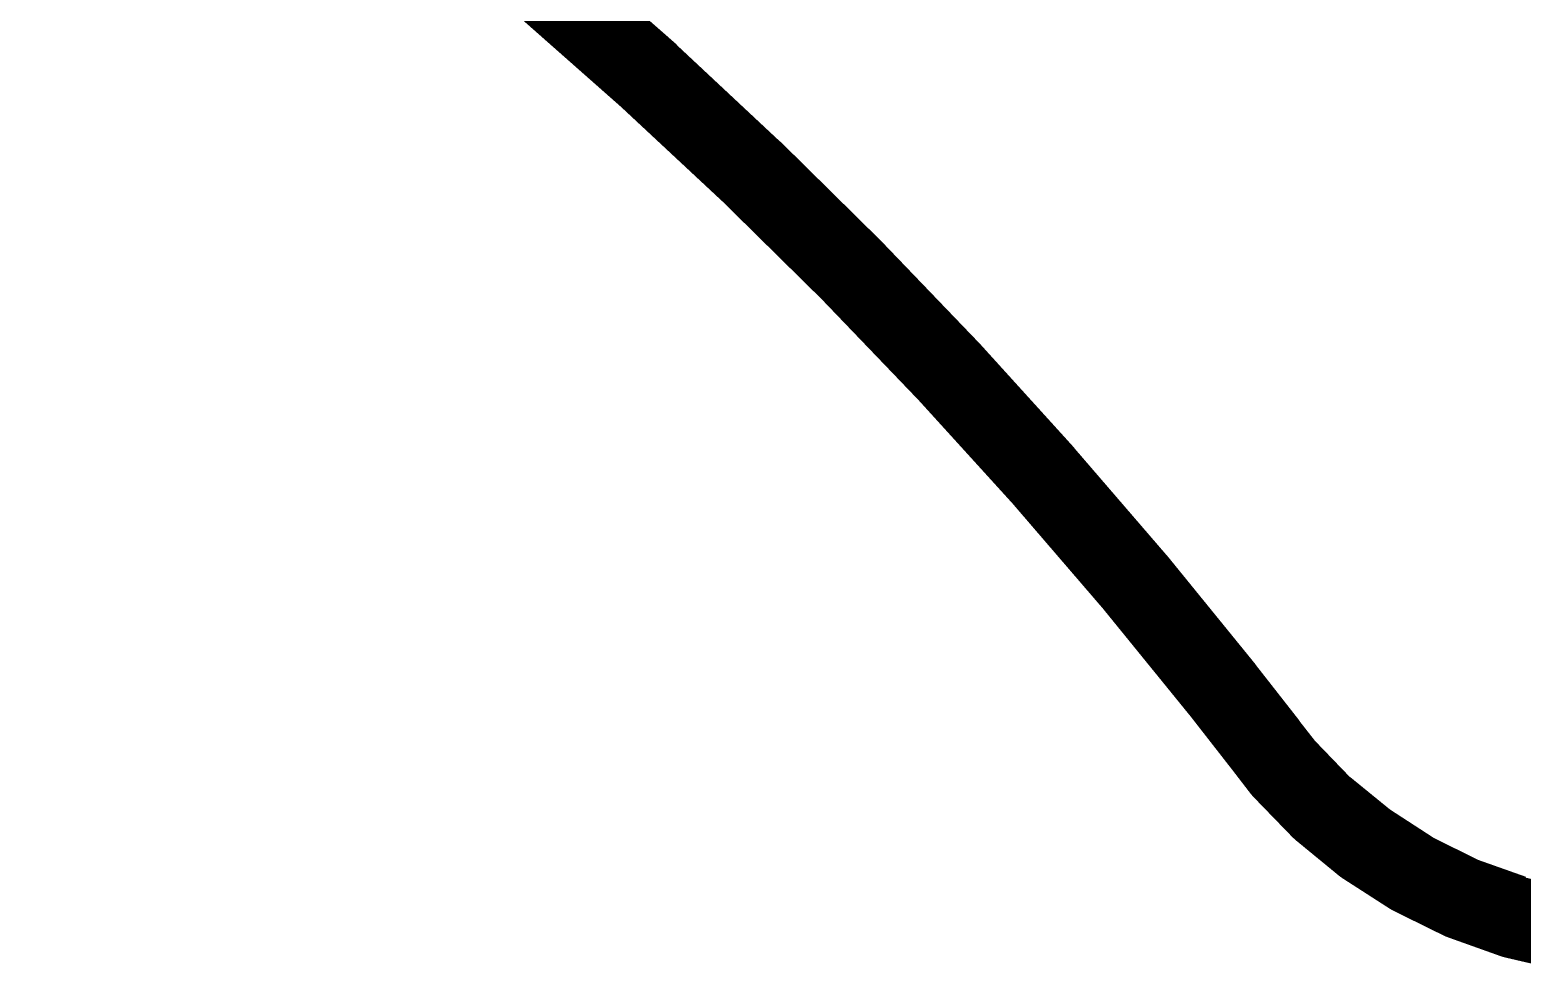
# Model space of a CAD drawing. Header units: millimetres. Extents: x 118 to 288, y 159 to 220.
# Drawn here: x 237.81 to 256.22, y 160.89 to 172.5 of the extents above; entities that cross this region are included whole.
import ezdxf

# ---------------------------------------------------------------- set-up
doc = ezdxf.new("R2010")
doc.units = ezdxf.units.MM
for name, color, linetype in [('BottomLayer', 5, 'Continuous'), ('InternalPlane1', 76, 'Continuous'), ('InternalPlane2', 16, 'Continuous'), ('KeepOutLayer', 6, 'Continuous'), ('Mechanical13', 56, 'Continuous'), ('TopLayer', 1, 'Continuous')]:
    doc.layers.add(name, color=color, linetype=linetype)

msp = doc.modelspace()

# ---------------------------------------------------------------- linework, layer by layer
at = {"layer": 'BottomLayer'}
for p, q in [((246.074, 171.743), (244.217, 173.393)), ((247.866, 170.02), (246.074, 171.743)), ((249.588, 168.229), (247.866, 170.02)), ((251.239, 166.371), (249.588, 168.229)), ((252.815, 164.45), (251.239, 166.371)), ((253.205, 163.935), (252.815, 164.45)), ((253.258, 163.866), (253.205, 163.935)), ((253.26, 163.864), (253.258, 163.866)), ((253.281, 163.834), (253.26, 163.864)), ((253.363, 163.74), (253.281, 163.834)), ((253.771, 163.275), (253.363, 163.74)), ((254.334, 162.781), (253.771, 163.275)), ((254.957, 162.365), (254.334, 162.781)), ((255.628, 162.034), (254.957, 162.365)), ((256.337, 161.793), (255.628, 162.034))]:
    msp.add_line(p, q, dxfattribs=at)
at = {"layer": 'InternalPlane1'}
for p, q in [((245.784, 172.311), (244.486, 173.456)), ((245.789, 172.306), (245.784, 172.311)), ((245.794, 172.302), (245.789, 172.306)), ((247.06, 171.121), (245.794, 172.302)), ((247.065, 171.116), (247.06, 171.121)), ((247.071, 171.111), (247.065, 171.116)), ((248.304, 169.896), (247.071, 171.111)), ((248.308, 169.891), (248.304, 169.896)), ((248.313, 169.886), (248.308, 169.891)), ((249.513, 168.638), (248.313, 169.886)), ((249.517, 168.632), (249.513, 168.638)), ((249.522, 168.628), (249.517, 168.632)), ((250.687, 167.347), (249.522, 168.628)), ((250.691, 167.341), (250.687, 167.347)), ((250.696, 167.336), (250.691, 167.341)), ((251.825, 166.024), (250.696, 167.336)), ((251.829, 166.018), (251.825, 166.024)), ((251.834, 166.013), (251.829, 166.018)), ((252.926, 164.67), (251.834, 166.013)), ((252.929, 164.666), (252.926, 164.67)), ((252.932, 164.662), (252.929, 164.666)), ((253.465, 163.98), (252.932, 164.662)), ((253.466, 163.978), (253.465, 163.98)), ((253.467, 163.977), (253.466, 163.978)), ((253.658, 163.727), (253.467, 163.977)), ((254.096, 163.276), (253.658, 163.727)), ((254.582, 162.877), (254.096, 163.276)), ((255.111, 162.537), (254.582, 162.877)), ((255.675, 162.259), (255.111, 162.537)), ((256.267, 162.047), (255.675, 162.259))]:
    msp.add_line(p, q, dxfattribs=at)
at = {"layer": 'InternalPlane1', "const_width": 1.016}
for points in [[(244.148, 173.074), (245.446, 171.928)], [(245.446, 171.928), (246.712, 170.748)], [(246.712, 170.748), (247.945, 169.533)], [(247.945, 169.533), (249.144, 168.284)], [(249.144, 168.284), (250.309, 167.003)], [(250.309, 167.003), (251.438, 165.691)], [(251.438, 165.691), (252.53, 164.348)], [(252.53, 164.348), (253.062, 163.666)], [(253.062, 163.666), (253.272, 163.393)], [(253.272, 163.393), (253.75, 162.9)], [(253.75, 162.9), (254.281, 162.464)], [(254.281, 162.464), (254.859, 162.092)], [(254.859, 162.092), (255.476, 161.788)], [(255.476, 161.788), (256.123, 161.557)], [(256.123, 161.557), (256.792, 161.401)]]:
    msp.add_lwpolyline(points, dxfattribs=at)
at = {"layer": 'InternalPlane1', "const_width": 0.508}
for points in [[(245.192, 171.928, 1), (245.7, 171.928, 1)], [(245.192, 171.928, 1), (245.7, 171.928, 1)], [(246.458, 170.748, 1), (246.966, 170.748, 1)], [(246.458, 170.748, 1), (246.966, 170.748, 1)], [(247.691, 169.533, 1), (248.199, 169.533, 1)], [(247.691, 169.533, 1), (248.199, 169.533, 1)], [(248.89, 168.284, 1), (249.398, 168.284, 1)], [(248.89, 168.284, 1), (249.398, 168.284, 1)], [(250.055, 167.003, 1), (250.563, 167.003, 1)], [(250.055, 167.003, 1), (250.563, 167.003, 1)], [(251.184, 165.691, 1), (251.692, 165.691, 1)], [(251.184, 165.691, 1), (251.692, 165.691, 1)], [(252.276, 164.348, 1), (252.784, 164.348, 1)], [(252.276, 164.348, 1), (252.784, 164.348, 1)], [(252.808, 163.666, 1), (253.316, 163.666, 1)], [(252.808, 163.666, 1), (253.316, 163.666, 1)], [(253.018, 163.393, 1), (253.526, 163.393, 1)], [(253.018, 163.393, 1), (253.526, 163.393, 1)], [(253.496, 162.9, 1), (254.004, 162.9, 1)], [(253.496, 162.9, 1), (254.004, 162.9, 1)], [(254.027, 162.464, 1), (254.535, 162.464, 1)], [(254.027, 162.464, 1), (254.535, 162.464, 1)], [(254.605, 162.092, 1), (255.113, 162.092, 1)], [(254.605, 162.092, 1), (255.113, 162.092, 1)], [(255.222, 161.788, 1), (255.73, 161.788, 1)], [(255.222, 161.788, 1), (255.73, 161.788, 1)], [(255.869, 161.557, 1), (256.377, 161.557, 1)], [(255.869, 161.557, 1), (256.377, 161.557, 1)]]:
    msp.add_lwpolyline(points, format="xyb", close=True, dxfattribs=at)
at = {"layer": 'InternalPlane2'}
for p, q in [((245.784, 172.311), (244.486, 173.456)), ((245.789, 172.306), (245.784, 172.311)), ((245.794, 172.302), (245.789, 172.306)), ((247.06, 171.121), (245.794, 172.302)), ((247.065, 171.116), (247.06, 171.121)), ((247.071, 171.111), (247.065, 171.116)), ((248.304, 169.896), (247.071, 171.111)), ((248.308, 169.891), (248.304, 169.896)), ((248.313, 169.886), (248.308, 169.891)), ((249.513, 168.638), (248.313, 169.886)), ((249.517, 168.632), (249.513, 168.638)), ((249.522, 168.628), (249.517, 168.632)), ((250.687, 167.347), (249.522, 168.628)), ((250.691, 167.341), (250.687, 167.347)), ((250.696, 167.336), (250.691, 167.341)), ((251.825, 166.024), (250.696, 167.336)), ((251.829, 166.018), (251.825, 166.024)), ((251.834, 166.013), (251.829, 166.018)), ((252.926, 164.67), (251.834, 166.013)), ((252.929, 164.666), (252.926, 164.67)), ((252.932, 164.662), (252.929, 164.666)), ((253.465, 163.98), (252.932, 164.662)), ((253.466, 163.978), (253.465, 163.98)), ((253.467, 163.977), (253.466, 163.978)), ((253.658, 163.727), (253.467, 163.977)), ((254.096, 163.276), (253.658, 163.727)), ((254.582, 162.877), (254.096, 163.276)), ((255.111, 162.537), (254.582, 162.877)), ((255.675, 162.259), (255.111, 162.537)), ((256.267, 162.047), (255.675, 162.259))]:
    msp.add_line(p, q, dxfattribs=at)
at = {"layer": 'InternalPlane2', "const_width": 1.016}
for points in [[(244.148, 173.074), (245.446, 171.928)], [(245.446, 171.928), (246.712, 170.748)], [(246.712, 170.748), (247.945, 169.533)], [(247.945, 169.533), (249.144, 168.284)], [(249.144, 168.284), (250.309, 167.003)], [(250.309, 167.003), (251.438, 165.691)], [(251.438, 165.691), (252.53, 164.348)], [(252.53, 164.348), (253.062, 163.666)], [(253.062, 163.666), (253.272, 163.393)], [(253.272, 163.393), (253.75, 162.9)], [(253.75, 162.9), (254.281, 162.464)], [(254.281, 162.464), (254.859, 162.092)], [(254.859, 162.092), (255.476, 161.788)], [(255.476, 161.788), (256.123, 161.557)], [(256.123, 161.557), (256.792, 161.401)]]:
    msp.add_lwpolyline(points, dxfattribs=at)
at = {"layer": 'InternalPlane2', "const_width": 0.508}
for points in [[(245.192, 171.928, 1), (245.7, 171.928, 1)], [(245.192, 171.928, 1), (245.7, 171.928, 1)], [(246.458, 170.748, 1), (246.966, 170.748, 1)], [(246.458, 170.748, 1), (246.966, 170.748, 1)], [(247.691, 169.533, 1), (248.199, 169.533, 1)], [(247.691, 169.533, 1), (248.199, 169.533, 1)], [(248.89, 168.284, 1), (249.398, 168.284, 1)], [(248.89, 168.284, 1), (249.398, 168.284, 1)], [(250.055, 167.003, 1), (250.563, 167.003, 1)], [(250.055, 167.003, 1), (250.563, 167.003, 1)], [(251.184, 165.691, 1), (251.692, 165.691, 1)], [(251.184, 165.691, 1), (251.692, 165.691, 1)], [(252.276, 164.348, 1), (252.784, 164.348, 1)], [(252.276, 164.348, 1), (252.784, 164.348, 1)], [(252.808, 163.666, 1), (253.316, 163.666, 1)], [(252.808, 163.666, 1), (253.316, 163.666, 1)], [(253.018, 163.393, 1), (253.526, 163.393, 1)], [(253.018, 163.393, 1), (253.526, 163.393, 1)], [(253.496, 162.9, 1), (254.004, 162.9, 1)], [(253.496, 162.9, 1), (254.004, 162.9, 1)], [(254.027, 162.464, 1), (254.535, 162.464, 1)], [(254.027, 162.464, 1), (254.535, 162.464, 1)], [(254.605, 162.092, 1), (255.113, 162.092, 1)], [(254.605, 162.092, 1), (255.113, 162.092, 1)], [(255.222, 161.788, 1), (255.73, 161.788, 1)], [(255.222, 161.788, 1), (255.73, 161.788, 1)], [(255.869, 161.557, 1), (256.377, 161.557, 1)], [(255.869, 161.557, 1), (256.377, 161.557, 1)]]:
    msp.add_lwpolyline(points, format="xyb", close=True, dxfattribs=at)
at = {"layer": 'KeepOutLayer', "const_width": 0.25}
for points in [[(253.52, 204.613, -0.137957), (287.49, 166.703)], [(237.939, 177.769, -0.082619), (253.062, 163.666)], [(257.819, 161.322, -0.232934), (253.062, 163.666)]]:
    msp.add_lwpolyline(points, format="xyb", dxfattribs=at)
at = {"layer": 'KeepOutLayer', "const_width": 0.125}
msp.add_lwpolyline([(253, 163.666, 1), (253.125, 163.666, 1)], format="xyb", close=True, dxfattribs=at)
msp.add_lwpolyline([(253, 163.666, 1), (253.125, 163.666, 1)], format="xyb", close=True, dxfattribs=at)
at = {"layer": 'Mechanical13', "const_width": 0.25}
for points in [[(253.52, 204.613, -0.137957), (287.49, 166.703)], [(237.939, 177.769, -0.082619), (253.062, 163.666)], [(257.819, 161.322, -0.232934), (253.062, 163.666)]]:
    msp.add_lwpolyline(points, format="xyb", dxfattribs=at)
at = {"layer": 'Mechanical13', "const_width": 0.125}
msp.add_lwpolyline([(253, 163.666, 1), (253.125, 163.666, 1)], format="xyb", close=True, dxfattribs=at)
msp.add_lwpolyline([(253, 163.666, 1), (253.125, 163.666, 1)], format="xyb", close=True, dxfattribs=at)
at = {"layer": 'TopLayer'}
for p, q in [((246.074, 171.743), (244.217, 173.393)), ((247.866, 170.02), (246.074, 171.743)), ((249.588, 168.229), (247.866, 170.02)), ((251.239, 166.371), (249.588, 168.229)), ((252.815, 164.45), (251.239, 166.371)), ((253.205, 163.935), (252.815, 164.45)), ((253.258, 163.866), (253.205, 163.935)), ((253.26, 163.864), (253.258, 163.866)), ((253.281, 163.834), (253.26, 163.864)), ((253.363, 163.74), (253.281, 163.834)), ((253.771, 163.275), (253.363, 163.74)), ((254.334, 162.781), (253.771, 163.275)), ((254.957, 162.365), (254.334, 162.781)), ((255.628, 162.034), (254.957, 162.365)), ((256.337, 161.793), (255.628, 162.034))]:
    msp.add_line(p, q, dxfattribs=at)

doc.saveas('drawing.dxf')
